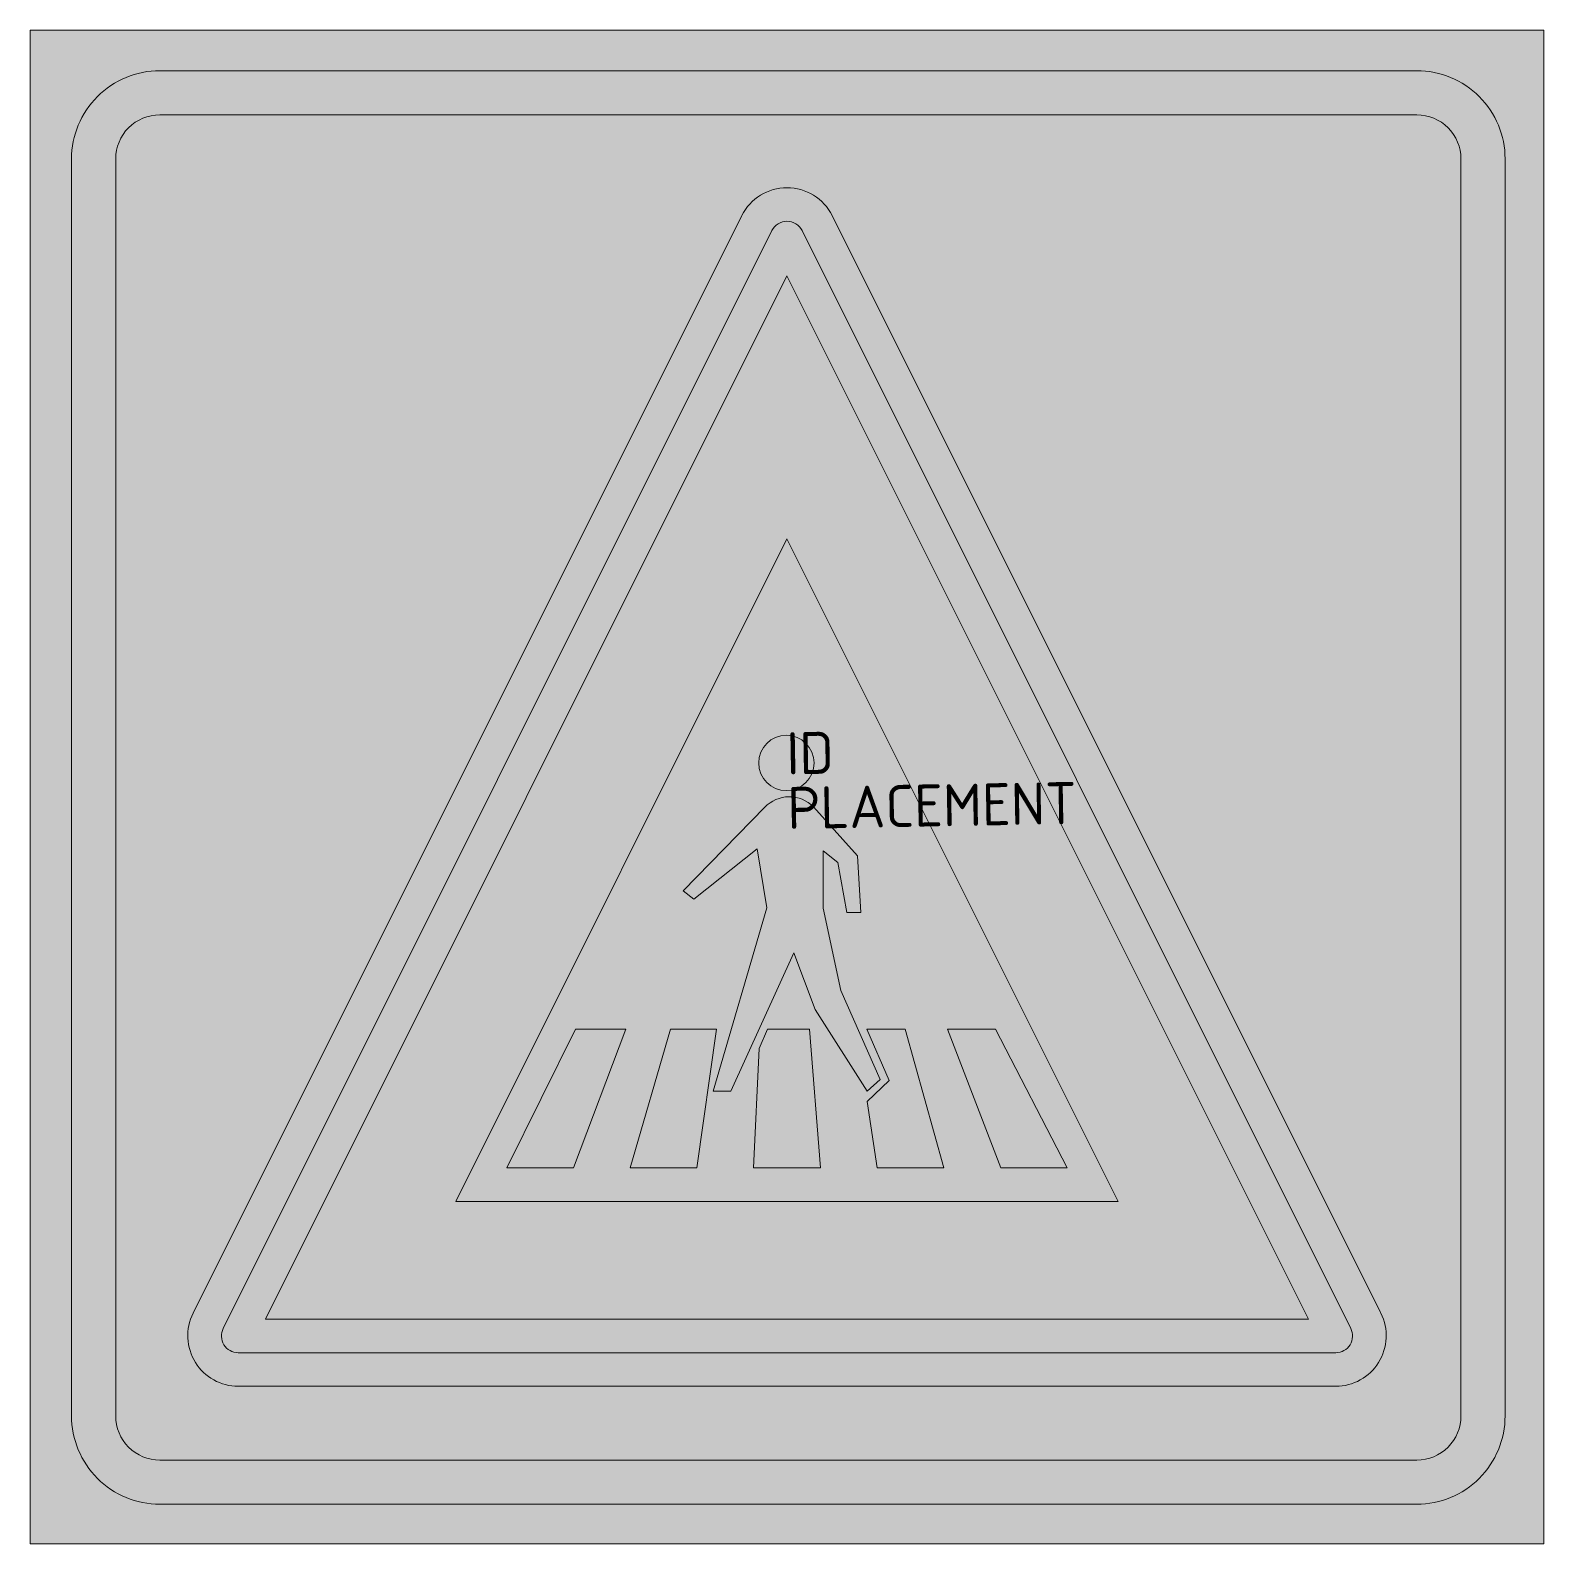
# Model space of a CAD drawing. Extents: x -4.5 to 4.5, y -4.5 to 4.5.
import ezdxf
from ezdxf.enums import TextEntityAlignment as Align

# ---------------------------------------------------------------- set-up
doc = ezdxf.new("R2010")
doc.units = 0
doc.styles.add('NLCS-ISO', font='NLCS-ISO.ttf', dxfattribs={"height": 0.25})

msp = doc.modelspace()

# ---------------------------------------------------------------- hatches: boundary and pattern name
at = {"true_color": 0xf1f0ea}
h = msp.add_hatch(color=7, dxfattribs=at)
h.dxf.hatch_style = 1
h.paths.add_polyline_path([(-3.7312, 4.2605), (3.747, 4.2605, -0.414214), (4.272, 3.7355), (4.272, 0), (4.5018, 0), (4.5018, 4.5009), (-4.5018, 4.5009), (-4.5018, 0), (-4.2562, 0), (-4.2562, 3.7355, -0.414214)])
h = msp.add_hatch(color=7, dxfattribs=at)
h.dxf.hatch_style = 1
h.paths.add_polyline_path([(-3.9937, 3.7355, -0.414214), (-3.7312, 3.998), (3.747, 3.998, -0.414214), (4.0095, 3.7355), (4.0095, 0), (4.272, 0), (4.272, 3.7355, 0.414214), (3.747, 4.2605), (-3.7312, 4.2605, 0.414214), (-4.2562, 3.7355), (-4.2562, 0), (-3.9937, 0)])
h = msp.add_hatch(color=7, dxfattribs=at)
h.dxf.hatch_style = 1
h.paths.add_polyline_path([(-0.2683, 3.3988, -0.618034), (0.2683, 3.3988), (1.9677, 0), (4.0095, 0), (4.0095, 3.7355, 0.414214), (3.747, 3.998), (-3.7312, 3.998, 0.414214), (-3.9937, 3.7355), (-3.9937, 0), (-1.9677, 0)])
h = msp.add_hatch(color=7, dxfattribs=at)
h.dxf.hatch_style = 1
h.paths.add_polyline_path([(0, -3.3646), (-3.2646, -3.3646, -0.557537), (-3.354, -3.2199), (-0.0894, 3.3093, -0.284079), (0, 3.3646), (0, 3.5646, 0.284079), (-0.2683, 3.3988), (-3.5329, -3.1304, 0.557537), (-3.2646, -3.5646), (0, -3.5646)])
h = msp.add_hatch(color=7, dxfattribs=at)
h.dxf.hatch_style = 1
h.paths.add_polyline_path([(3.5329, -3.1304), (0.2683, 3.3988, 0.284079), (0, 3.5646), (0, 3.3646, -0.284079), (0.0894, 3.3093), (3.354, -3.2199, -0.557537), (3.2646, -3.3646), (0, -3.3646), (0, -3.5646), (3.2646, -3.5646, 0.557537)])
h = msp.add_hatch(color=7, dxfattribs=at)
h.dxf.hatch_style = 1
h.paths.add_polyline_path([(0, 3.041), (0, 3.3646, 0.284079), (-0.0894, 3.3093), (-3.354, -3.2199, 0.557537), (-3.2646, -3.3646), (0, -3.3646), (0, -3.1646), (-3.1028, -3.1646)])
h = msp.add_hatch(color=7, dxfattribs=at)
h.dxf.hatch_style = 1
h.paths.add_polyline_path([(0.0894, 3.3093, 0.284079), (0, 3.3646), (0, 3.041), (3.1028, -3.1646), (0, -3.1646), (0, -3.3646), (3.2646, -3.3646, 0.557537), (3.354, -3.2199)])
h = msp.add_hatch(color=7, dxfattribs=at)
h.dxf.hatch_style = 1
h.paths.add_polyline_path([(0, 3.041), (-3.1028, -3.1646), (0, -3.1646), (0, -2.4646), (-1.9702, -2.4646), (0, 1.4757)], flags=17)
h = msp.add_hatch(color=7, dxfattribs=at)
h.dxf.hatch_style = 1
h.paths.add_polyline_path([(0, 3.041), (0, 1.4757), (1.9702, -2.4646), (0, -2.4646), (0, -3.1646), (3.1028, -3.1646)], flags=17)
h = msp.add_hatch(color=7, dxfattribs=at)
h.dxf.hatch_style = 1
h.paths.add_polyline_path([(0, 1.4757), (-1.9702, -2.4646), (1.9702, -2.4646)])
h.paths.add_polyline_path([(-0.5545, -0.6679), (-0.6173, -0.6176), (-0.132, -0.1197, -0.416609), (0.1572, -0.1172), (0.4187, -0.4089), (0.4388, -0.7459), (0.3558, -0.7459), (0.303, -0.4491), (0.215, -0.3787), (0.215, -0.7207), (0.3206, -1.211), (0.5545, -1.7391), (0.4765, -1.8095), (0.1672, -1.3242), (0.0415, -0.9872), (-0.3332, -1.8095), (-0.4388, -1.8095), (-0.1194, -0.7182), (-0.1773, -0.3687)], flags=16)
h.paths.add_polyline_path([(-0.4187, -1.4399), (-0.5356, -2.2646), (-0.9329, -2.2646), (-0.6928, -1.4399)], flags=16)
h.paths.add_polyline_path([(-0.9593, -1.4399), (-1.2698, -2.2646), (-1.6671, -2.2646), (-1.2585, -1.4399)], flags=16)
h.paths.add_polyline_path([(-0.1169, -1.4399), (0.1345, -1.4399), (0.1987, -2.2646), (-0.1987, -2.2646), (-0.1647, -1.5555)], flags=16)
h.paths.add_polyline_path([(-0.1685, 0.1431, -1), (0.1609, 0.1431, -1)], flags=16)
h.paths.add_polyline_path([(0.474, -1.4399), (0.7028, -1.4399), (0.9329, -2.2646), (0.5356, -2.2646), (0.4765, -1.8699), (0.6073, -1.7466)], flags=16)
h.paths.add_polyline_path([(0.9543, -1.4399), (1.2409, -1.4399), (1.6672, -2.2646), (1.2724, -2.2646)], flags=16)
h = msp.add_hatch(color=7, dxfattribs=at)
h.dxf.hatch_style = 1
h.paths.add_polyline_path([(-0.1685, 0.1431, 1), (0.1609, 0.1431, 1)])
h = msp.add_hatch(color=7, dxfattribs=at)
h.dxf.hatch_style = 1
h.paths.add_polyline_path([(-4.2562, 0), (-4.5018, 0), (-4.5018, -4.5009), (4.5018, -4.5009), (4.5018, 0), (4.272, 0), (4.272, -3.7408, -0.414214), (3.747, -4.2658), (-3.7312, -4.2658, -0.414214), (-4.2562, -3.7408)])
h = msp.add_hatch(color=7, dxfattribs=at)
h.dxf.hatch_style = 1
h.paths.add_polyline_path([(-3.9937, 0), (-4.2562, 0), (-4.2562, -3.7408, 0.414214), (-3.7312, -4.2658), (3.747, -4.2658, 0.414214), (4.272, -3.7408), (4.272, 0), (4.0095, 0), (4.0095, -3.7408, -0.414214), (3.747, -4.0033), (-3.7312, -4.0033, -0.414214), (-3.9937, -3.7408)])
h = msp.add_hatch(color=7, dxfattribs=at)
h.dxf.hatch_style = 1
h.paths.add_polyline_path([(-1.9677, 0), (-3.9937, 0), (-3.9937, -3.7408, 0.414214), (-3.7312, -4.0033), (3.747, -4.0033, 0.414214), (4.0095, -3.7408), (4.0095, 0), (1.9677, 0), (3.5329, -3.1304, -0.557537), (3.2646, -3.5646), (-3.2646, -3.5646, -0.557537), (-3.5329, -3.1304)])
h = msp.add_hatch(color=7, dxfattribs=at)
h.dxf.hatch_style = 1
h.paths.add_polyline_path([(0.215, -0.3787), (0.303, -0.4491), (0.3558, -0.7459), (0.4388, -0.7459), (0.4187, -0.4089), (0.1572, -0.1172, 0.416609), (-0.132, -0.1197), (-0.6173, -0.6176), (-0.5545, -0.6679), (-0.1773, -0.3687), (-0.1194, -0.7182), (-0.4388, -1.8095), (-0.3332, -1.8095), (0.0415, -0.9872), (0.1672, -1.3242), (0.4765, -1.8095), (0.5545, -1.7391), (0.3206, -1.211), (0.215, -0.7207)])
h = msp.add_hatch(color=7, dxfattribs=at)
h.dxf.hatch_style = 1
h.paths.add_polyline_path([(-0.9593, -1.4399), (-1.2585, -1.4399), (-1.6671, -2.2646), (-1.2698, -2.2646)])
h = msp.add_hatch(color=7, dxfattribs=at)
h.dxf.hatch_style = 1
h.paths.add_polyline_path([(-0.4187, -1.4399), (-0.6928, -1.4399), (-0.9329, -2.2646), (-0.5356, -2.2646)])
h = msp.add_hatch(color=7, dxfattribs=at)
h.dxf.hatch_style = 1
h.paths.add_polyline_path([(0.1345, -1.4399), (-0.1169, -1.4399), (-0.1647, -1.5555), (-0.1987, -2.2646), (0.1987, -2.2646)])
h = msp.add_hatch(color=7, dxfattribs=at)
h.dxf.hatch_style = 1
h.paths.add_polyline_path([(0.7028, -1.4399), (0.474, -1.4399), (0.6073, -1.7466), (0.4765, -1.8699), (0.5356, -2.2646), (0.9329, -2.2646)])
h = msp.add_hatch(color=7, dxfattribs=at)
h.dxf.hatch_style = 1
h.paths.add_polyline_path([(1.2409, -1.4399), (0.9543, -1.4399), (1.2724, -2.2646), (1.6672, -2.2646)])

# ---------------------------------------------------------------- linework, layer by layer
at = {"color": 250, "lineweight": 0, "true_color": 0x2a292a}
for points in [[(-4.5018, 4.5009), (4.5018, 4.5009), (4.5018, -4.5009), (-4.5018, -4.5009)], [(3.1028, -3.1646), (0, 3.041), (-3.1028, -3.1646)], [(1.9702, -2.4646), (0, 1.4757), (-1.9702, -2.4646)], [(-1.2698, -2.2646), (-0.9593, -1.4399), (-1.2585, -1.4399), (-1.6671, -2.2646)], [(-0.5356, -2.2646), (-0.4187, -1.4399), (-0.6928, -1.4399), (-0.9329, -2.2646)], [(0.1987, -2.2646), (0.1345, -1.4399), (-0.1169, -1.4399), (-0.1647, -1.5555), (-0.1987, -2.2646)], [(0.9329, -2.2646), (0.7028, -1.4399), (0.474, -1.4399), (0.6073, -1.7466), (0.4765, -1.8699), (0.5356, -2.2646)], [(1.6672, -2.2646), (1.2409, -1.4399), (0.9543, -1.4399), (1.2724, -2.2646)]]:
    msp.add_lwpolyline(points, close=True, dxfattribs=at)
for points in [[(-3.7312, 4.2605), (3.747, 4.2605, -0.414214), (4.272, 3.7355), (4.272, -3.7408, -0.414214), (3.747, -4.2658), (-3.7312, -4.2658, -0.414214), (-4.2562, -3.7408), (-4.2562, 3.7355, -0.414214)], [(-3.7312, 3.998), (3.747, 3.998, -0.414214), (4.0095, 3.7355), (4.0095, -3.7408, -0.414214), (3.747, -4.0033), (-3.7312, -4.0033, -0.414214), (-3.9937, -3.7408), (-3.9937, 3.7355, -0.414214)], [(3.5329, -3.1304), (0.2683, 3.3988, 0.618034), (-0.2683, 3.3988), (-3.5329, -3.1304, 0.557537), (-3.2646, -3.5646), (3.2646, -3.5646, 0.557537)], [(3.354, -3.2199), (0.0894, 3.3093, 0.618034), (-0.0894, 3.3093), (-3.354, -3.2199, 0.557537), (-3.2646, -3.3646), (3.2646, -3.3646, 0.557537)], [(0.4765, -1.8095), (0.1672, -1.3242), (0.0415, -0.9872), (-0.3332, -1.8095), (-0.4388, -1.8095), (-0.1194, -0.7182), (-0.1773, -0.3687), (-0.5545, -0.6679), (-0.6173, -0.6176), (-0.132, -0.1197, -0.416609), (0.1572, -0.1172), (0.4187, -0.4089), (0.4388, -0.7459), (0.3558, -0.7459), (0.303, -0.4491), (0.215, -0.3787), (0.215, -0.7207), (0.3206, -1.211), (0.5545, -1.7391)]]:
    msp.add_lwpolyline(points, format="xyb", close=True, dxfattribs=at)
msp.add_circle((-0.0038, 0.1431), 0.1647, dxfattribs=at)

# ---------------------------------------------------------------- texts
at = {"style": 'NLCS-ISO', "flags": 1}
msp.add_attdef('ID', text='', height=0.25, rotation=1, dxfattribs=at).set_placement((0, 0), align=Align.BOTTOM_LEFT)
msp.add_attdef('PLACEMENT', text='', height=0.25, rotation=1, dxfattribs=at).set_placement((0, 0), align=Align.TOP_LEFT)

doc.saveas('drawing.dxf')
